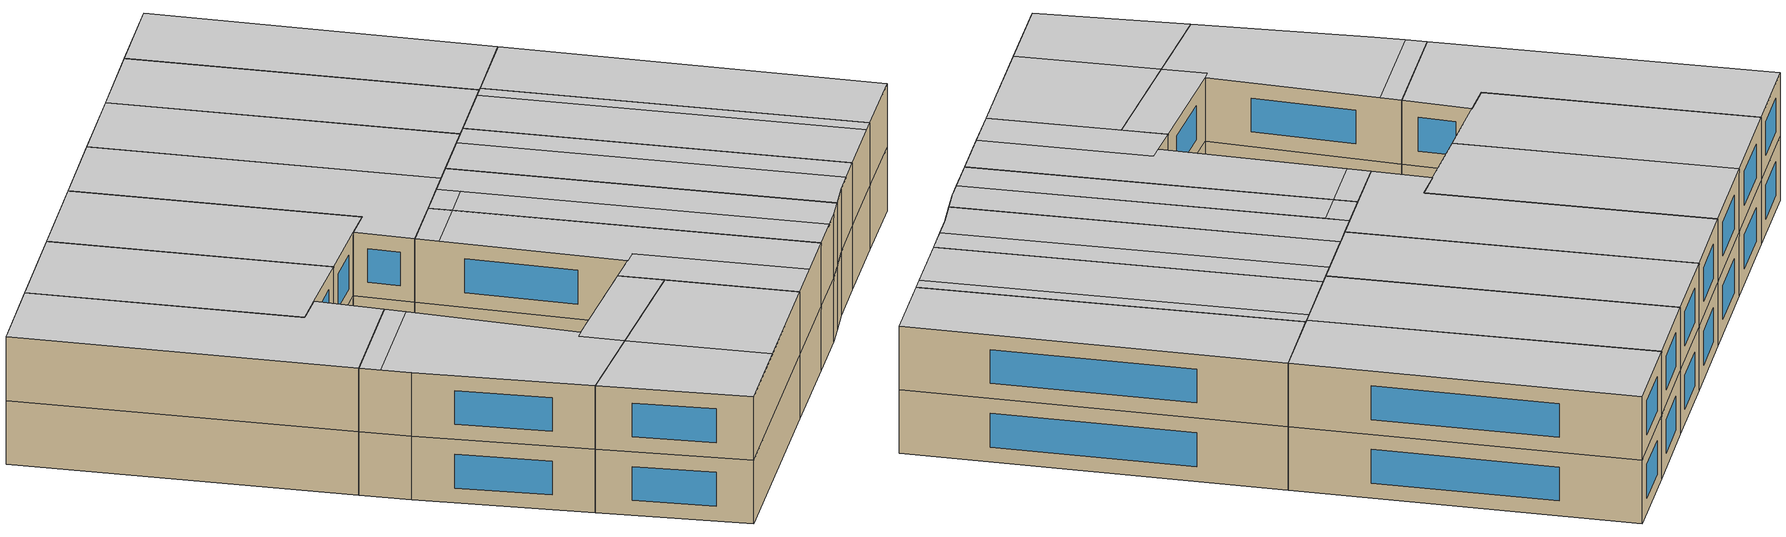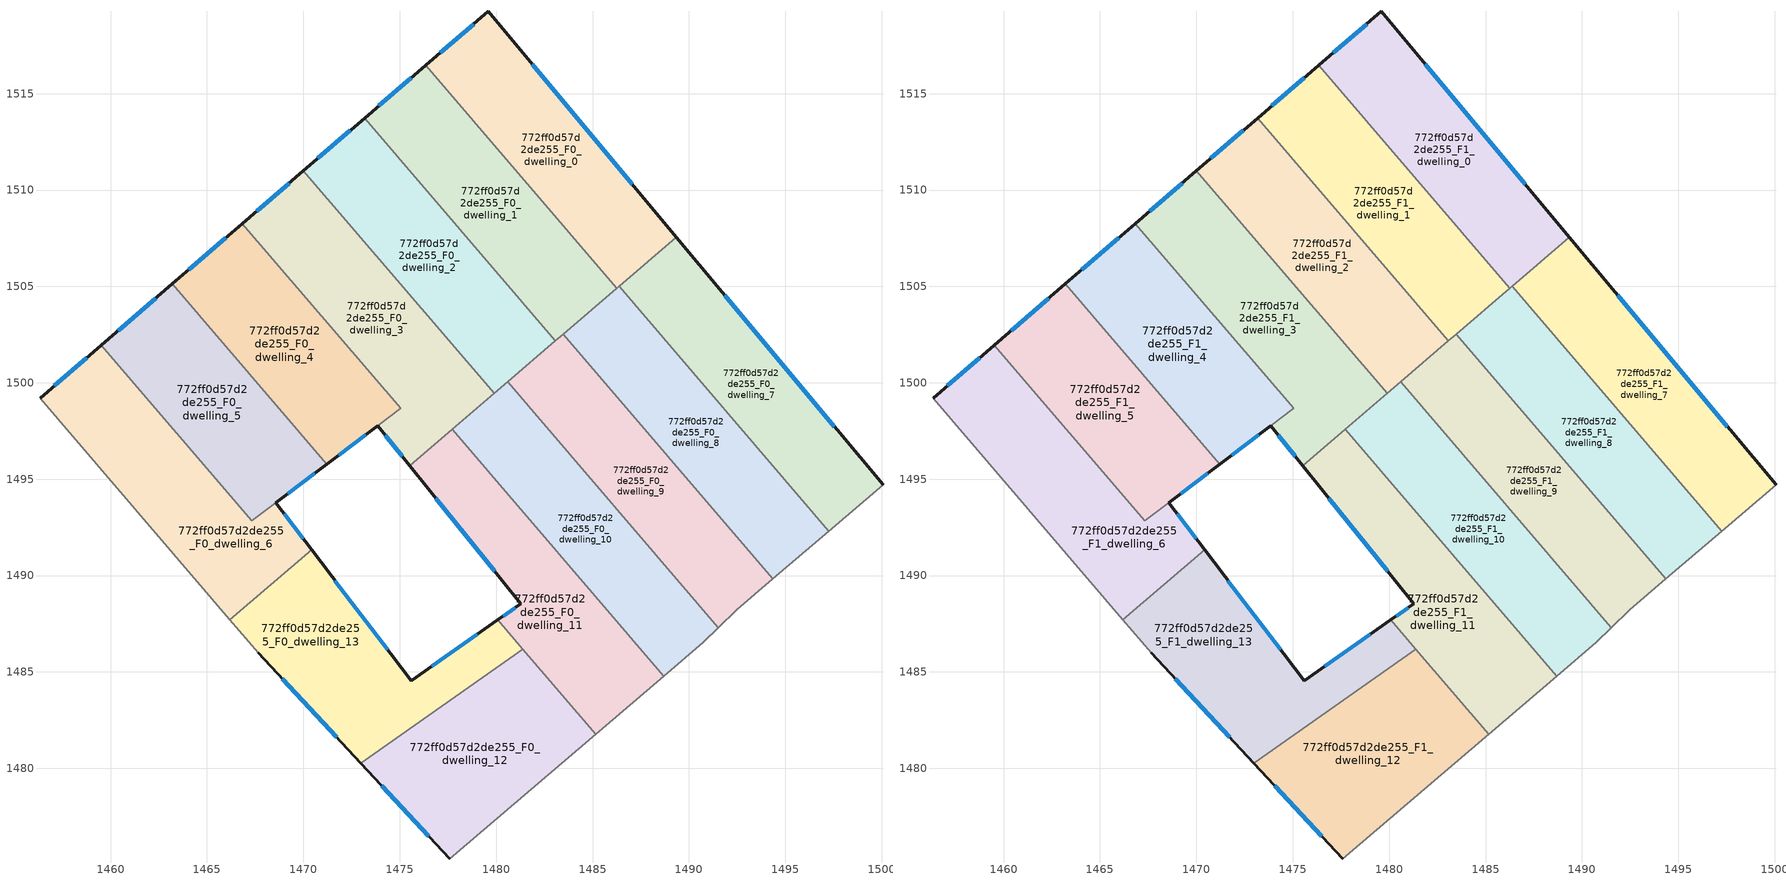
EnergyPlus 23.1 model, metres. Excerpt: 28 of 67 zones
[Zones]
772ff0d57d2de255_F0_dwelling_0
 floor ground (EU_floor_Construction): 1479.59,1519.26 1489.35,1507.55 1486.25,1504.9 1476.34,1516.46 z0
 wall outside (EU_wall_Construction): 1489.35,1507.55 1479.59,1519.26 1476.34,1516.46 z0:3
 wall to 772ff0d57d2de255_F0_dwelling_1 (EU_wall_Construction): 1476.34,1516.46 1486.25,1504.9 z0:3
 wall to 772ff0d57d2de255_F0_dwelling_7 (EU_wall_Construction): 1486.37,1505 1489.35,1507.55 z0:3
 wall to 772ff0d57d2de255_F0_dwelling_8 (EU_wall_Construction): 1486.25,1504.9 1486.37,1505 z0:3
 window (EU_Window_Construction): 1478.83,1518.6 1477.11,1517.12 / 1487.06,1510.3 1481.88,1516.51 z0.7:2.3
772ff0d57d2de255_F0_dwelling_1
 floor ground (EU_floor_Construction): 1476.34,1516.46 1486.25,1504.9 1483.08,1502.18 1473.18,1513.73 z0
 wall outside (EU_wall_Construction): 1476.34,1516.46 1473.18,1513.73 z0:3
 wall to 772ff0d57d2de255_F0_dwelling_2 (EU_wall_Construction): 1473.18,1513.73 1483.08,1502.18 z0:3
 wall to 772ff0d57d2de255_F0_dwelling_8 (EU_wall_Construction): 1483.48,1502.52 1486.25,1504.9 z0:3
 wall to 772ff0d57d2de255_F0_dwelling_9 (EU_wall_Construction): 1483.08,1502.18 1483.48,1502.52 z0:3
 window (EU_Window_Construction): 1475.6,1515.82 1473.92,1514.37 z0.7:2.3
772ff0d57d2de255_F0_dwelling_10
 floor ground (EU_floor_Construction): 1480.59,1500.05 1491.52,1487.29 1490.76,1486.54 1488.7,1484.78 1477.72,1497.59 z0
 wall adiabatic (EU_wall_Construction): 1488.7,1484.78 1490.76,1486.54 1491.52,1487.29 z0:3
 wall to 772ff0d57d2de255_F0_dwelling_11 (EU_wall_Construction): 1477.72,1497.59 1488.7,1484.78 z0:3
 wall to 772ff0d57d2de255_F0_dwelling_9 (EU_wall_Construction): 1491.52,1487.29 1480.59,1500.05 z0:3
 wall to 772ff0d57d2de255_F0_dwelling_3 (EU_wall_Construction): 1479.9,1499.45 1477.72,1497.59 z0:3
 wall to 772ff0d57d2de255_F0_dwelling_2 (EU_wall_Construction): 1480.59,1500.05 1479.9,1499.45 z0:3
772ff0d57d2de255_F0_dwelling_11
 floor ground (EU_floor_Construction): 1477.72,1497.59 1488.7,1484.78 1485.16,1481.77 1480.08,1487.7 1481.28,1488.54 1475.52,1495.7 z0
 wall outside (EU_wall_Construction): 1475.52,1495.7 1481.28,1488.54 1480.08,1487.7 z0:3
 wall adiabatic (EU_wall_Construction): 1485.16,1481.77 1488.7,1484.78 z0:3
 wall to 772ff0d57d2de255_F0_dwelling_12 (EU_wall_Construction): 1481.39,1486.17 1485.16,1481.77 z0:3
 wall to 772ff0d57d2de255_F0_dwelling_3 (EU_wall_Construction): 1477.72,1497.59 1475.52,1495.7 z0:3
 wall to 772ff0d57d2de255_F0_dwelling_13 (EU_wall_Construction): 1480.08,1487.7 1481.39,1486.17 z0:3
 window (EU_Window_Construction): 1476.87,1494.02 1479.93,1490.22 / 1481,1488.34 1480.36,1487.9 z0.7:2.3
772ff0d57d2de255_F0_dwelling_12
 floor ground (EU_floor_Construction): 1481.39,1486.17 1485.16,1481.77 1477.58,1475.32 1472.99,1480.26 z0
 wall outside (EU_wall_Construction): 1472.99,1480.26 1477.58,1475.32 z0:3
 wall to 772ff0d57d2de255_F0_dwelling_13 (EU_wall_Construction): 1481.39,1486.17 1472.99,1480.26 z0:3
 wall adiabatic (EU_wall_Construction): 1477.58,1475.32 1485.16,1481.77 z0:3
 window (EU_Window_Construction): 1474.07,1479.1 1476.5,1476.48 z0.7:2.3
772ff0d57d2de255_F0_dwelling_13
 floor ground (EU_floor_Construction): 1480.08,1487.7 1481.39,1486.17 1472.99,1480.26 1467.66,1485.99 1466.19,1487.71 1470.42,1491.34 1475.6,1484.54 z0
 wall outside (EU_wall_Construction): 1475.6,1484.54 1470.42,1491.34 / 1480.08,1487.7 1475.61,1484.55 / 1467.66,1485.99 1472.99,1480.26 z0:3
 wall adiabatic (EU_wall_Construction): 1466.19,1487.71 1467.66,1485.99 z0:3
 wall to 772ff0d57d2de255_F0_dwelling_6 (EU_wall_Construction): 1470.42,1491.34 1466.19,1487.71 z0:3
 window (EU_Window_Construction): 1474.39,1486.14 1471.64,1489.74 / 1479.03,1486.96 1476.66,1485.29 / 1468.91,1484.64 1471.74,1481.6 z0.7:2.3
772ff0d57d2de255_F0_dwelling_2
 floor ground (EU_floor_Construction): 1473.18,1513.73 1483.08,1502.18 1479.9,1499.45 1470.01,1510.99 z0
 wall outside (EU_wall_Construction): 1473.18,1513.73 1470.01,1510.99 z0:3
 wall to 772ff0d57d2de255_F0_dwelling_3 (EU_wall_Construction): 1470.01,1510.99 1479.9,1499.45 z0:3
 wall to 772ff0d57d2de255_F0_dwelling_9 (EU_wall_Construction): 1480.59,1500.05 1483.08,1502.18 z0:3
 window (EU_Window_Construction): 1472.43,1513.09 1470.75,1511.64 z0.7:2.3
772ff0d57d2de255_F0_dwelling_3
 floor ground (EU_floor_Construction): 1470.01,1510.99 1479.9,1499.45 1475.52,1495.7 1473.85,1497.78 1475.04,1498.68 1466.83,1508.25 z0
 wall outside (EU_wall_Construction): 1470.01,1510.99 1466.83,1508.25 / 1473.85,1497.78 1475.52,1495.7 z0:3
 wall to 772ff0d57d2de255_F0_dwelling_4 (EU_wall_Construction): 1466.83,1508.25 1475.04,1498.68 1473.85,1497.78 z0:3
 window (EU_Window_Construction): 1469.26,1510.35 1467.58,1508.9 / 1474.24,1497.29 1475.13,1496.19 z0.7:2.3
772ff0d57d2de255_F0_dwelling_4
 floor ground (EU_floor_Construction): 1466.83,1508.25 1475.04,1498.68 1471.22,1495.78 1463.21,1505.13 z0
 wall outside (EU_wall_Construction): 1466.83,1508.25 1463.21,1505.13 / 1471.22,1495.78 1473.85,1497.78 z0:3
 wall to 772ff0d57d2de255_F0_dwelling_5 (EU_wall_Construction): 1463.21,1505.13 1471.22,1495.78 z0:3
 window (EU_Window_Construction): 1465.98,1507.52 1464.06,1505.86 / 1471.84,1496.25 1473.23,1497.31 z0.7:2.3
772ff0d57d2de255_F0_dwelling_5
 floor ground (EU_floor_Construction): 1463.21,1505.13 1471.22,1495.78 1467.33,1492.83 1459.52,1501.95 z0
 wall outside (EU_wall_Construction): 1463.21,1505.13 1459.52,1501.95 / 1468.57,1493.77 1471.22,1495.78 z0:3
 wall to 772ff0d57d2de255_F0_dwelling_6 (EU_wall_Construction): 1459.52,1501.95 1467.33,1492.83 1468.57,1493.77 z0:3
 window (EU_Window_Construction): 1462.34,1504.38 1460.39,1502.69 / 1469.19,1494.24 1470.6,1495.31 z0.7:2.3
772ff0d57d2de255_F0_dwelling_6
 floor ground (EU_floor_Construction): 1468.57,1493.77 1470.42,1491.34 1466.19,1487.71 1456.34,1499.2 1459.52,1501.95 1467.33,1492.83 z0
 wall outside (EU_wall_Construction): 1459.52,1501.95 1456.34,1499.2 / 1470.42,1491.34 1468.57,1493.77 z0:3
 wall adiabatic (EU_wall_Construction): 1456.34,1499.2 1466.19,1487.71 z0:3
 window (EU_Window_Construction): 1458.77,1501.3 1457.09,1499.85 / 1469.99,1491.91 1469,1493.2 z0.7:2.3
772ff0d57d2de255_F0_dwelling_7
 floor ground (EU_floor_Construction): 1489.35,1507.55 1500.07,1494.7 1497.26,1492.3 1486.38,1505 z0
 wall outside (EU_wall_Construction): 1500.07,1494.7 1489.35,1507.55 z0:3
 wall to 772ff0d57d2de255_F0_dwelling_8 (EU_wall_Construction): 1486.38,1505 1497.26,1492.3 z0:3
 wall adiabatic (EU_wall_Construction): 1497.26,1492.3 1500.07,1494.7 z0:3
 window (EU_Window_Construction): 1497.55,1497.72 1491.87,1504.53 z0.7:2.3
772ff0d57d2de255_F0_dwelling_8
 floor ground (EU_floor_Construction): 1486.38,1505 1497.26,1492.3 1494.36,1489.83 1483.48,1502.53 z0
 wall to 772ff0d57d2de255_F0_dwelling_9 (EU_wall_Construction): 1483.48,1502.53 1494.36,1489.83 z0:3
 wall adiabatic (EU_wall_Construction): 1494.36,1489.83 1497.26,1492.3 z0:3
772ff0d57d2de255_F0_dwelling_9
 floor ground (EU_floor_Construction): 1483.48,1502.53 1494.36,1489.83 1492.49,1488.24 1491.52,1487.29 1480.59,1500.05 z0
 wall adiabatic (EU_wall_Construction): 1491.52,1487.29 1492.49,1488.24 1494.36,1489.83 z0:3
772ff0d57d2de255_F1_dwelling_0
 floor to 772ff0d57d2de255_F0_dwelling_0 (EU_floor_Construction): 1479.59,1519.26 1489.35,1507.55 1486.25,1504.9 1476.34,1516.46 z3
 wall outside (EU_wall_Construction): 1489.35,1507.55 1479.59,1519.26 1476.34,1516.46 z3:6
 wall to 772ff0d57d2de255_F1_dwelling_1 (EU_wall_Construction): 1476.34,1516.46 1486.25,1504.9 z3:6
 wall to 772ff0d57d2de255_F1_dwelling_7 (EU_wall_Construction): 1486.37,1505 1489.35,1507.55 z3:6
 wall to 772ff0d57d2de255_F1_dwelling_8 (EU_wall_Construction): 1486.25,1504.9 1486.37,1505 z3:6
 window (EU_Window_Construction): 1478.83,1518.6 1477.11,1517.12 / 1487.06,1510.3 1481.88,1516.51 z3.7:5.3
 ceiling to 772ff0d57d2de255_F2_dwelling_0 (EU_floor_Construction): 1489.35,1507.55 1479.59,1519.26 1476.34,1516.46 1486.25,1504.9 z6
772ff0d57d2de255_F1_dwelling_1
 floor to 772ff0d57d2de255_F0_dwelling_1 (EU_floor_Construction): 1476.34,1516.46 1486.25,1504.9 1483.08,1502.18 1473.18,1513.73 z3
 wall outside (EU_wall_Construction): 1476.34,1516.46 1473.18,1513.73 z3:6
 wall to 772ff0d57d2de255_F1_dwelling_2 (EU_wall_Construction): 1473.18,1513.73 1483.08,1502.18 z3:6
 wall to 772ff0d57d2de255_F1_dwelling_8 (EU_wall_Construction): 1483.48,1502.52 1486.25,1504.9 z3:6
 wall to 772ff0d57d2de255_F1_dwelling_9 (EU_wall_Construction): 1483.08,1502.18 1483.48,1502.52 z3:6
 window (EU_Window_Construction): 1475.6,1515.82 1473.92,1514.37 z3.7:5.3
 ceiling to 772ff0d57d2de255_F2_dwelling_1 (EU_floor_Construction): 1486.25,1504.9 1476.34,1516.46 1473.18,1513.73 1483.08,1502.18 z6
772ff0d57d2de255_F1_dwelling_10
 floor to 772ff0d57d2de255_F0_dwelling_10 (EU_floor_Construction): 1480.59,1500.05 1491.52,1487.29 1490.76,1486.54 1488.7,1484.78 1477.72,1497.59 z3
 wall adiabatic (EU_wall_Construction): 1488.7,1484.78 1490.76,1486.54 1491.52,1487.29 z3:6
 wall to 772ff0d57d2de255_F1_dwelling_11 (EU_wall_Construction): 1477.72,1497.59 1488.7,1484.78 z3:6
 wall to 772ff0d57d2de255_F1_dwelling_9 (EU_wall_Construction): 1491.52,1487.29 1480.59,1500.05 z3:6
 wall to 772ff0d57d2de255_F1_dwelling_3 (EU_wall_Construction): 1479.9,1499.45 1477.72,1497.59 z3:6
 wall to 772ff0d57d2de255_F1_dwelling_2 (EU_wall_Construction): 1480.59,1500.05 1479.9,1499.45 z3:6
 ceiling to 772ff0d57d2de255_F2_dwelling_9 (EU_floor_Construction): 1490.76,1486.54 1491.52,1487.29 1480.59,1500.05 1479.08,1498.75 1490.06,1485.94 z6
 ceiling to 772ff0d57d2de255_F2_dwelling_10 (EU_floor_Construction): 1490.06,1485.94 1479.76,1497.96 1478.41,1496.79 1488.7,1484.78 z6
 ceiling adiabatic (EU_roof_Construction): 1479.76,1497.96 1479.08,1498.75 1477.72,1497.59 1478.41,1496.79 z6
772ff0d57d2de255_F1_dwelling_11
 floor to 772ff0d57d2de255_F0_dwelling_11 (EU_floor_Construction): 1477.72,1497.59 1488.7,1484.78 1485.16,1481.77 1480.08,1487.7 1481.28,1488.54 1475.52,1495.7 z3
 wall outside (EU_wall_Construction): 1475.52,1495.7 1481.28,1488.54 1480.08,1487.7 z3:6
 wall adiabatic (EU_wall_Construction): 1485.16,1481.77 1488.7,1484.78 z3:6
 wall to 772ff0d57d2de255_F1_dwelling_12 (EU_wall_Construction): 1481.39,1486.17 1485.16,1481.77 z3:6
 wall to 772ff0d57d2de255_F1_dwelling_3 (EU_wall_Construction): 1477.72,1497.59 1475.52,1495.7 z3:6
 wall to 772ff0d57d2de255_F1_dwelling_13 (EU_wall_Construction): 1480.08,1487.7 1481.39,1486.17 z3:6
 window (EU_Window_Construction): 1476.87,1494.02 1479.93,1490.22 / 1481,1488.34 1480.36,1487.9 z3.7:5.3
 ceiling to 772ff0d57d2de255_F2_dwelling_10 (EU_floor_Construction): 1488.7,1484.78 1478.41,1496.79 1476.18,1494.88 1481.28,1488.54 1481.83,1488.93 1486.78,1483.15 z6
 ceiling adiabatic (EU_roof_Construction): 1486.78,1483.15 1481.83,1488.93 1480.08,1487.7 1485.16,1481.77 z6; 1478.41,1496.79 1477.72,1497.59 1475.52,1495.7 1476.18,1494.88 z6
772ff0d57d2de255_F1_dwelling_12
 floor to 772ff0d57d2de255_F0_dwelling_12 (EU_floor_Construction): 1481.39,1486.17 1485.16,1481.77 1477.58,1475.32 1472.99,1480.26 z3
 wall outside (EU_wall_Construction): 1472.99,1480.26 1477.58,1475.32 z3:6
 wall to 772ff0d57d2de255_F1_dwelling_13 (EU_wall_Construction): 1481.39,1486.17 1472.99,1480.26 z3:6
 wall adiabatic (EU_wall_Construction): 1477.58,1475.32 1485.16,1481.77 z3:6
 window (EU_Window_Construction): 1474.07,1479.1 1476.5,1476.48 z3.7:5.3
 ceiling to 772ff0d57d2de255_F2_dwelling_11 (EU_floor_Construction): 1485.16,1481.77 1481.39,1486.17 1476.57,1482.78 1480.69,1477.96 z6
 ceiling to 772ff0d57d2de255_F2_dwelling_12 (EU_floor_Construction): 1480.69,1477.96 1476.57,1482.78 1472.99,1480.26 1477.58,1475.32 z6
772ff0d57d2de255_F1_dwelling_13
 floor to 772ff0d57d2de255_F0_dwelling_13 (EU_floor_Construction): 1480.08,1487.7 1481.39,1486.17 1472.99,1480.26 1467.66,1485.99 1466.19,1487.71 1470.42,1491.34 1475.6,1484.54 z3
 wall outside (EU_wall_Construction): 1475.6,1484.54 1470.42,1491.34 / 1480.08,1487.7 1475.61,1484.55 / 1467.66,1485.99 1472.99,1480.26 z3:6
 wall adiabatic (EU_wall_Construction): 1466.19,1487.71 1467.66,1485.99 z3:6
 wall to 772ff0d57d2de255_F1_dwelling_6 (EU_wall_Construction): 1470.42,1491.34 1466.19,1487.71 z3:6
 window (EU_Window_Construction): 1474.39,1486.14 1471.64,1489.74 / 1479.03,1486.96 1476.66,1485.29 / 1468.91,1484.64 1471.74,1481.6 z3.7:5.3
 ceiling to 772ff0d57d2de255_F2_dwelling_12 (EU_floor_Construction): 1476.57,1482.78 1475.26,1484.3 1475.6,1484.54 1471,1490.58 1466.8,1486.99 1467.66,1485.99 1472.99,1480.26 z6
 ceiling to 772ff0d57d2de255_F2_dwelling_6 (EU_floor_Construction): 1471,1490.58 1470.42,1491.34 1466.19,1487.71 1466.8,1486.99 z6
 ceiling to 772ff0d57d2de255_F2_dwelling_11 (EU_floor_Construction): 1481.39,1486.17 1480.09,1487.7 1475.26,1484.3 1476.57,1482.78 z6
772ff0d57d2de255_F1_dwelling_2
 floor to 772ff0d57d2de255_F0_dwelling_2 (EU_floor_Construction): 1473.18,1513.73 1483.08,1502.18 1479.9,1499.45 1470.01,1510.99 z3
 wall outside (EU_wall_Construction): 1473.18,1513.73 1470.01,1510.99 z3:6
 wall to 772ff0d57d2de255_F1_dwelling_3 (EU_wall_Construction): 1470.01,1510.99 1479.9,1499.45 z3:6
 wall to 772ff0d57d2de255_F1_dwelling_9 (EU_wall_Construction): 1480.59,1500.05 1483.08,1502.18 z3:6
 window (EU_Window_Construction): 1472.43,1513.09 1470.75,1511.64 z3.7:5.3
 ceiling to 772ff0d57d2de255_F2_dwelling_2 (EU_floor_Construction): 1483.08,1502.18 1473.18,1513.73 1470.01,1510.99 1479.9,1499.45 z6
772ff0d57d2de255_F1_dwelling_3
 floor to 772ff0d57d2de255_F0_dwelling_3 (EU_floor_Construction): 1470.01,1510.99 1479.9,1499.45 1475.52,1495.7 1473.85,1497.78 1475.04,1498.68 1466.83,1508.25 z3
 wall outside (EU_wall_Construction): 1470.01,1510.99 1466.83,1508.25 / 1473.85,1497.78 1475.52,1495.7 z3:6
 wall to 772ff0d57d2de255_F1_dwelling_4 (EU_wall_Construction): 1466.83,1508.25 1475.04,1498.68 1473.85,1497.78 z3:6
 window (EU_Window_Construction): 1469.26,1510.35 1467.58,1508.9 / 1474.24,1497.29 1475.13,1496.19 z3.7:5.3
 ceiling to 772ff0d57d2de255_F2_dwelling_3 (EU_floor_Construction): 1479.9,1499.45 1470.01,1510.99 1466.83,1508.25 1475.04,1498.68 1473.85,1497.78 1475.52,1495.7 z6
772ff0d57d2de255_F1_dwelling_4
 floor to 772ff0d57d2de255_F0_dwelling_4 (EU_floor_Construction): 1466.83,1508.25 1475.04,1498.68 1471.22,1495.78 1463.21,1505.13 z3
 wall outside (EU_wall_Construction): 1466.83,1508.25 1463.21,1505.13 / 1471.22,1495.78 1473.85,1497.78 z3:6
 wall to 772ff0d57d2de255_F1_dwelling_5 (EU_wall_Construction): 1463.21,1505.13 1471.22,1495.78 z3:6
 window (EU_Window_Construction): 1465.98,1507.52 1464.06,1505.86 / 1471.84,1496.25 1473.23,1497.31 z3.7:5.3
 ceiling to 772ff0d57d2de255_F2_dwelling_4 (EU_floor_Construction): 1475.04,1498.68 1466.83,1508.25 1463.21,1505.13 1471.22,1495.78 z6
772ff0d57d2de255_F1_dwelling_5
 floor to 772ff0d57d2de255_F0_dwelling_5 (EU_floor_Construction): 1463.21,1505.13 1471.22,1495.78 1467.33,1492.83 1459.52,1501.95 z3
 wall outside (EU_wall_Construction): 1463.21,1505.13 1459.52,1501.95 / 1468.57,1493.77 1471.22,1495.78 z3:6
 wall to 772ff0d57d2de255_F1_dwelling_6 (EU_wall_Construction): 1459.52,1501.95 1467.33,1492.83 1468.57,1493.77 z3:6
 window (EU_Window_Construction): 1462.34,1504.38 1460.39,1502.69 / 1469.19,1494.24 1470.6,1495.31 z3.7:5.3
 ceiling to 772ff0d57d2de255_F2_dwelling_5 (EU_floor_Construction): 1471.22,1495.78 1463.21,1505.13 1459.52,1501.95 1467.33,1492.83 z6
772ff0d57d2de255_F1_dwelling_6
 floor to 772ff0d57d2de255_F0_dwelling_6 (EU_floor_Construction): 1468.57,1493.77 1470.42,1491.34 1466.19,1487.71 1456.34,1499.2 1459.52,1501.95 1467.33,1492.83 z3
 wall outside (EU_wall_Construction): 1459.52,1501.95 1456.34,1499.2 / 1470.42,1491.34 1468.57,1493.77 z3:6
 wall adiabatic (EU_wall_Construction): 1456.34,1499.2 1466.19,1487.71 z3:6
 window (EU_Window_Construction): 1458.77,1501.3 1457.09,1499.85 / 1469.99,1491.91 1469,1493.2 z3.7:5.3
 ceiling to 772ff0d57d2de255_F2_dwelling_6 (EU_floor_Construction): 1470.42,1491.34 1468.57,1493.77 1467.33,1492.83 1459.52,1501.95 1456.34,1499.2 1466.19,1487.71 z6
772ff0d57d2de255_F1_dwelling_7
 floor to 772ff0d57d2de255_F0_dwelling_7 (EU_floor_Construction): 1489.35,1507.55 1500.07,1494.7 1497.26,1492.3 1486.38,1505 z3
 wall outside (EU_wall_Construction): 1500.07,1494.7 1489.35,1507.55 z3:6
 wall to 772ff0d57d2de255_F1_dwelling_8 (EU_wall_Construction): 1486.38,1505 1497.26,1492.3 z3:6
 wall adiabatic (EU_wall_Construction): 1497.26,1492.3 1500.07,1494.7 z3:6
 window (EU_Window_Construction): 1497.55,1497.72 1491.87,1504.53 z3.7:5.3
 ceiling to 772ff0d57d2de255_F2_dwelling_7 (EU_floor_Construction): 1500.07,1494.7 1489.35,1507.55 1486.38,1505 1497.26,1492.3 z6
772ff0d57d2de255_F1_dwelling_8
 floor to 772ff0d57d2de255_F0_dwelling_8 (EU_floor_Construction): 1486.38,1505 1497.26,1492.3 1494.36,1489.83 1483.48,1502.53 z3
 wall to 772ff0d57d2de255_F1_dwelling_9 (EU_wall_Construction): 1483.48,1502.53 1494.36,1489.83 z3:6
 wall adiabatic (EU_wall_Construction): 1494.36,1489.83 1497.26,1492.3 z3:6
 ceiling to 772ff0d57d2de255_F2_dwelling_8 (EU_floor_Construction): 1496.73,1491.86 1485.85,1504.56 1483.48,1502.52 1494.36,1489.83 z6
 ceiling to 772ff0d57d2de255_F2_dwelling_7 (EU_floor_Construction): 1497.26,1492.3 1486.38,1505 1485.89,1504.59 1485.85,1504.56 1496.73,1491.86 z6
772ff0d57d2de255_F1_dwelling_9
 floor to 772ff0d57d2de255_F0_dwelling_9 (EU_floor_Construction): 1483.48,1502.53 1494.36,1489.83 1492.49,1488.24 1491.52,1487.29 1480.59,1500.05 z3
 wall adiabatic (EU_wall_Construction): 1491.52,1487.29 1492.49,1488.24 1494.36,1489.83 z3:6
 ceiling to 772ff0d57d2de255_F2_dwelling_9 (EU_floor_Construction): 1492.49,1488.24 1493.32,1488.94 1482.44,1501.63 1480.59,1500.05 1491.52,1487.29 z6
 ceiling to 772ff0d57d2de255_F2_dwelling_8 (EU_floor_Construction): 1494.36,1489.83 1483.48,1502.52 1482.44,1501.63 1493.32,1488.94 z6
[Building]
EU S2 Campaign: North Axis=0; Terrain=City; Solar Distribution=FullExterior
[Site:Location]
Budapest.Ferenc.Liszt.Intl.AP: Latitude=47.437; Longitude=19.256; Time Zone=1; Elevation=185
[SizingPeriod:WeatherFileDays]
AnnualSizingPeriod: Begin Month=1; Begin Day of Month=1; End Month=12; End Day of Month=31; Day of Week for Start Day=Monday; Use Weather File Daylight Saving Period=No; Use Weather File Rain and Snow Indicators=No
[MATERIAL]
EU_InternalMass_Material: Roughness=MediumRough; Thickness=0.1; Conductivity=1; Density=1800; Specific Heat=900; Thermal Absorptance=0.9; Solar Absorptance=0.7; Visible Absorptance=0.7
[MATERIAL:NOMASS] Roughness=MediumRough; Thermal Absorptance=0.9; Solar Absorptance=0.7; Visible Absorptance=0.7
Name | Thermal Resistance
EU_wall_NoMass | 0.832559
EU_roof_NoMass | 1.39638
EU_floor_NoMass | 0.872794
[WINDOWMATERIAL:SIMPLEGLAZINGSYSTEM]
EU_Window_SimpleGlazing: UFactor=2.79869; Solar Heat Gain Coefficient=0.75; Visible Transmittance=0.75
[CONSTRUCTION]
EU_wall_Construction: EU_wall_NoMass
EU_roof_Construction: EU_roof_NoMass
EU_floor_Construction: EU_floor_NoMass
EU_Window_Construction: EU_Window_SimpleGlazing
EU_InternalMass_Construction: EU_InternalMass_Material
[ZONE] Type=1; Multiplier=1; Ceiling Height=autocalculate; Floor Area=autocalculate; Part of Total Floor Area=Yes
Name | Volume
772ff0d57d2de255_F0_dwelling_0; 772ff0d57d2de255_F1_dwelling_0 | 191.077
772ff0d57d2de255_F0_dwelling_1; 772ff0d57d2de255_F1_dwelling_1 | 191.083
772ff0d57d2de255_F0_dwelling_10; 772ff0d57d2de255_F1_dwelling_10 | 191.057
772ff0d57d2de255_F0_dwelling_11; 772ff0d57d2de255_F1_dwelling_11 | 191.071
772ff0d57d2de255_F0_dwelling_12; 772ff0d57d2de255_F1_dwelling_12 | 189.445
772ff0d57d2de255_F0_dwelling_13; 772ff0d57d2de255_F1_dwelling_13 | 192.696
772ff0d57d2de255_F0_dwelling_2; 772ff0d57d2de255_F1_dwelling_2 | 191.061
772ff0d57d2de255_F0_dwelling_3; 772ff0d57d2de255_F1_dwelling_3 | 203.061
772ff0d57d2de255_F0_dwelling_4; 772ff0d57d2de255_F1_dwelling_4 | 179.057
772ff0d57d2de255_F0_dwelling_5; 772ff0d57d2de255_F1_dwelling_5 | 177.483
772ff0d57d2de255_F0_dwelling_6; 772ff0d57d2de255_F1_dwelling_6 | 204.662
772ff0d57d2de255_F0_dwelling_7; 772ff0d57d2de255_F1_dwelling_7 | 191.06
772ff0d57d2de255_F0_dwelling_8; 772ff0d57d2de255_F1_dwelling_8 | 191.074
772ff0d57d2de255_F0_dwelling_9; 772ff0d57d2de255_F1_dwelling_9 | 191.043
[INTERNALMASS] Construction=EU_InternalMass_Construction
Name | Zone or ZoneList | Surface Area
772ff0d57d2de255_F0_dwelling_0_EU_InternalMass | 772ff0d57d2de255_F0_dwelling_0 | 63.6924
772ff0d57d2de255_F0_dwelling_1_EU_InternalMass | 772ff0d57d2de255_F0_dwelling_1 | 63.6942
772ff0d57d2de255_F0_dwelling_2_EU_InternalMass | 772ff0d57d2de255_F0_dwelling_2 | 63.6871
772ff0d57d2de255_F0_dwelling_3_EU_InternalMass | 772ff0d57d2de255_F0_dwelling_3 | 67.6876
772ff0d57d2de255_F0_dwelling_4_EU_InternalMass | 772ff0d57d2de255_F0_dwelling_4 | 59.6887
772ff0d57d2de255_F0_dwelling_5_EU_InternalMass | 772ff0d57d2de255_F0_dwelling_5 | 59.1582
772ff0d57d2de255_F0_dwelling_6_EU_InternalMass | 772ff0d57d2de255_F0_dwelling_6 | 68.2198
772ff0d57d2de255_F0_dwelling_7_EU_InternalMass | 772ff0d57d2de255_F0_dwelling_7 | 63.6865
772ff0d57d2de255_F0_dwelling_8_EU_InternalMass | 772ff0d57d2de255_F0_dwelling_8 | 63.6913
772ff0d57d2de255_F0_dwelling_9_EU_InternalMass | 772ff0d57d2de255_F0_dwelling_9 | 63.6814
772ff0d57d2de255_F0_dwelling_10_EU_InternalMass | 772ff0d57d2de255_F0_dwelling_10 | 63.6858
772ff0d57d2de255_F0_dwelling_11_EU_InternalMass | 772ff0d57d2de255_F0_dwelling_11 | 63.6901
772ff0d57d2de255_F0_dwelling_12_EU_InternalMass | 772ff0d57d2de255_F0_dwelling_12 | 63.1497
772ff0d57d2de255_F0_dwelling_13_EU_InternalMass | 772ff0d57d2de255_F0_dwelling_13 | 64.2299
772ff0d57d2de255_F1_dwelling_0_EU_InternalMass | 772ff0d57d2de255_F1_dwelling_0 | 63.6924
772ff0d57d2de255_F1_dwelling_1_EU_InternalMass | 772ff0d57d2de255_F1_dwelling_1 | 63.6942
772ff0d57d2de255_F1_dwelling_2_EU_InternalMass | 772ff0d57d2de255_F1_dwelling_2 | 63.6871
772ff0d57d2de255_F1_dwelling_3_EU_InternalMass | 772ff0d57d2de255_F1_dwelling_3 | 67.6876
772ff0d57d2de255_F1_dwelling_4_EU_InternalMass | 772ff0d57d2de255_F1_dwelling_4 | 59.6887
772ff0d57d2de255_F1_dwelling_5_EU_InternalMass | 772ff0d57d2de255_F1_dwelling_5 | 59.1582
772ff0d57d2de255_F1_dwelling_6_EU_InternalMass | 772ff0d57d2de255_F1_dwelling_6 | 68.2198
772ff0d57d2de255_F1_dwelling_7_EU_InternalMass | 772ff0d57d2de255_F1_dwelling_7 | 63.6865
772ff0d57d2de255_F1_dwelling_8_EU_InternalMass | 772ff0d57d2de255_F1_dwelling_8 | 63.6913
772ff0d57d2de255_F1_dwelling_9_EU_InternalMass | 772ff0d57d2de255_F1_dwelling_9 | 63.6814
772ff0d57d2de255_F1_dwelling_10_EU_InternalMass | 772ff0d57d2de255_F1_dwelling_10 | 63.6858
772ff0d57d2de255_F1_dwelling_11_EU_InternalMass | 772ff0d57d2de255_F1_dwelling_11 | 63.6901
772ff0d57d2de255_F1_dwelling_12_EU_InternalMass | 772ff0d57d2de255_F1_dwelling_12 | 63.1497
772ff0d57d2de255_F1_dwelling_13_EU_InternalMass | 772ff0d57d2de255_F1_dwelling_13 | 64.2299
[OTHEREQUIPMENT] Fuel Type=Electricity; Design Level Calculation Method=Watts/Area; Power per Zone Floor Area=1; Fraction Latent=0; Fraction Radiant=0; Fraction Lost=0; Carbon Dioxide Generation Rate=0; EndUse Subcategory=EU_Step8_InternalGains
Name | Zone or ZoneList or Space or SpaceList | Schedule
EU_Step8_InternalGain_772ff0d57d2de255_F0_dwelling_0_f000 | 772ff0d57d2de255_F0_dwelling_0 | EU_Step8_GainSchedule_772ff0d57d2de255_F0_dwelling_0_f000
EU_Step8_InternalGain_772ff0d57d2de255_F0_dwelling_1_f000 | 772ff0d57d2de255_F0_dwelling_1 | EU_Step8_GainSchedule_772ff0d57d2de255_F0_dwelling_1_f000
EU_Step8_InternalGain_772ff0d57d2de255_F0_dwelling_2_f000 | 772ff0d57d2de255_F0_dwelling_2 | EU_Step8_GainSchedule_772ff0d57d2de255_F0_dwelling_2_f000
EU_Step8_InternalGain_772ff0d57d2de255_F0_dwelling_3_f000 | 772ff0d57d2de255_F0_dwelling_3 | EU_Step8_GainSchedule_772ff0d57d2de255_F0_dwelling_3_f000
EU_Step8_InternalGain_772ff0d57d2de255_F0_dwelling_4_f000 | 772ff0d57d2de255_F0_dwelling_4 | EU_Step8_GainSchedule_772ff0d57d2de255_F0_dwelling_4_f000
EU_Step8_InternalGain_772ff0d57d2de255_F0_dwelling_5_f000 | 772ff0d57d2de255_F0_dwelling_5 | EU_Step8_GainSchedule_772ff0d57d2de255_F0_dwelling_5_f000
EU_Step8_InternalGain_772ff0d57d2de255_F0_dwelling_6_f000 | 772ff0d57d2de255_F0_dwelling_6 | EU_Step8_GainSchedule_772ff0d57d2de255_F0_dwelling_6_f000
EU_Step8_InternalGain_772ff0d57d2de255_F0_dwelling_7_f000 | 772ff0d57d2de255_F0_dwelling_7 | EU_Step8_GainSchedule_772ff0d57d2de255_F0_dwelling_7_f000
EU_Step8_InternalGain_772ff0d57d2de255_F0_dwelling_8_f000 | 772ff0d57d2de255_F0_dwelling_8 | EU_Step8_GainSchedule_772ff0d57d2de255_F0_dwelling_8_f000
EU_Step8_InternalGain_772ff0d57d2de255_F0_dwelling_9_f000 | 772ff0d57d2de255_F0_dwelling_9 | EU_Step8_GainSchedule_772ff0d57d2de255_F0_dwelling_9_f000
EU_Step8_InternalGain_772ff0d57d2de255_F0_dwelling_10_f000 | 772ff0d57d2de255_F0_dwelling_10 | EU_Step8_GainSchedule_772ff0d57d2de255_F0_dwelling_10_f000
EU_Step8_InternalGain_772ff0d57d2de255_F0_dwelling_11_f000 | 772ff0d57d2de255_F0_dwelling_11 | EU_Step8_GainSchedule_772ff0d57d2de255_F0_dwelling_11_f000
EU_Step8_InternalGain_772ff0d57d2de255_F0_dwelling_12_f000 | 772ff0d57d2de255_F0_dwelling_12 | EU_Step8_GainSchedule_772ff0d57d2de255_F0_dwelling_12_f000
EU_Step8_InternalGain_772ff0d57d2de255_F0_dwelling_13_f000 | 772ff0d57d2de255_F0_dwelling_13 | EU_Step8_GainSchedule_772ff0d57d2de255_F0_dwelling_13_f000
EU_Step8_InternalGain_772ff0d57d2de255_F1_dwelling_0_f000 | 772ff0d57d2de255_F1_dwelling_0 | EU_Step8_GainSchedule_772ff0d57d2de255_F1_dwelling_0_f000
EU_Step8_InternalGain_772ff0d57d2de255_F1_dwelling_1_f000 | 772ff0d57d2de255_F1_dwelling_1 | EU_Step8_GainSchedule_772ff0d57d2de255_F1_dwelling_1_f000
EU_Step8_InternalGain_772ff0d57d2de255_F1_dwelling_2_f000 | 772ff0d57d2de255_F1_dwelling_2 | EU_Step8_GainSchedule_772ff0d57d2de255_F1_dwelling_2_f000
EU_Step8_InternalGain_772ff0d57d2de255_F1_dwelling_3_f000 | 772ff0d57d2de255_F1_dwelling_3 | EU_Step8_GainSchedule_772ff0d57d2de255_F1_dwelling_3_f000
EU_Step8_InternalGain_772ff0d57d2de255_F1_dwelling_4_f000 | 772ff0d57d2de255_F1_dwelling_4 | EU_Step8_GainSchedule_772ff0d57d2de255_F1_dwelling_4_f000
EU_Step8_InternalGain_772ff0d57d2de255_F1_dwelling_5_f000 | 772ff0d57d2de255_F1_dwelling_5 | EU_Step8_GainSchedule_772ff0d57d2de255_F1_dwelling_5_f000
EU_Step8_InternalGain_772ff0d57d2de255_F1_dwelling_6_f000 | 772ff0d57d2de255_F1_dwelling_6 | EU_Step8_GainSchedule_772ff0d57d2de255_F1_dwelling_6_f000
EU_Step8_InternalGain_772ff0d57d2de255_F1_dwelling_7_f000 | 772ff0d57d2de255_F1_dwelling_7 | EU_Step8_GainSchedule_772ff0d57d2de255_F1_dwelling_7_f000
EU_Step8_InternalGain_772ff0d57d2de255_F1_dwelling_8_f000 | 772ff0d57d2de255_F1_dwelling_8 | EU_Step8_GainSchedule_772ff0d57d2de255_F1_dwelling_8_f000
EU_Step8_InternalGain_772ff0d57d2de255_F1_dwelling_9_f000 | 772ff0d57d2de255_F1_dwelling_9 | EU_Step8_GainSchedule_772ff0d57d2de255_F1_dwelling_9_f000
EU_Step8_InternalGain_772ff0d57d2de255_F1_dwelling_10_f000 | 772ff0d57d2de255_F1_dwelling_10 | EU_Step8_GainSchedule_772ff0d57d2de255_F1_dwelling_10_f000
EU_Step8_InternalGain_772ff0d57d2de255_F1_dwelling_11_f000 | 772ff0d57d2de255_F1_dwelling_11 | EU_Step8_GainSchedule_772ff0d57d2de255_F1_dwelling_11_f000
EU_Step8_InternalGain_772ff0d57d2de255_F1_dwelling_12_f000 | 772ff0d57d2de255_F1_dwelling_12 | EU_Step8_GainSchedule_772ff0d57d2de255_F1_dwelling_12_f000
EU_Step8_InternalGain_772ff0d57d2de255_F1_dwelling_13_f000 | 772ff0d57d2de255_F1_dwelling_13 | EU_Step8_GainSchedule_772ff0d57d2de255_F1_dwelling_13_f000
[ZONEVENTILATION:DESIGNFLOWRATE] Schedule=EU_AlwaysOn; Design Flow Rate Calculation Method=AirChanges/Hour; Air Changes per Hour=0.475469; Ventilation Type=Natural; Fan Pressure Rise=0; Fan Total Efficiency=1; Constant Term Coefficient=1; Temperature Term Coefficient=0; Velocity Term Coefficient=0; Velocity Squared Term Coefficient=0; Minimum Indoor Temperature=-100; Maximum Indoor Temperature=100; Delta Temperature=-100; Minimum Outdoor Temperature=-100; Maximum Outdoor Temperature=100; Maximum Wind Speed=40
Name | Zone or ZoneList or Space or SpaceList
EU_ConstantAir_772ff0d57d2de255_F0_dwelling_0 | 772ff0d57d2de255_F0_dwelling_0
EU_ConstantAir_772ff0d57d2de255_F0_dwelling_1 | 772ff0d57d2de255_F0_dwelling_1
EU_ConstantAir_772ff0d57d2de255_F0_dwelling_2 | 772ff0d57d2de255_F0_dwelling_2
EU_ConstantAir_772ff0d57d2de255_F0_dwelling_3 | 772ff0d57d2de255_F0_dwelling_3
EU_ConstantAir_772ff0d57d2de255_F0_dwelling_4 | 772ff0d57d2de255_F0_dwelling_4
EU_ConstantAir_772ff0d57d2de255_F0_dwelling_5 | 772ff0d57d2de255_F0_dwelling_5
EU_ConstantAir_772ff0d57d2de255_F0_dwelling_6 | 772ff0d57d2de255_F0_dwelling_6
EU_ConstantAir_772ff0d57d2de255_F0_dwelling_7 | 772ff0d57d2de255_F0_dwelling_7
EU_ConstantAir_772ff0d57d2de255_F0_dwelling_8 | 772ff0d57d2de255_F0_dwelling_8
EU_ConstantAir_772ff0d57d2de255_F0_dwelling_9 | 772ff0d57d2de255_F0_dwelling_9
EU_ConstantAir_772ff0d57d2de255_F0_dwelling_10 | 772ff0d57d2de255_F0_dwelling_10
EU_ConstantAir_772ff0d57d2de255_F0_dwelling_11 | 772ff0d57d2de255_F0_dwelling_11
EU_ConstantAir_772ff0d57d2de255_F0_dwelling_12 | 772ff0d57d2de255_F0_dwelling_12
EU_ConstantAir_772ff0d57d2de255_F0_dwelling_13 | 772ff0d57d2de255_F0_dwelling_13
EU_ConstantAir_772ff0d57d2de255_F1_dwelling_0 | 772ff0d57d2de255_F1_dwelling_0
EU_ConstantAir_772ff0d57d2de255_F1_dwelling_1 | 772ff0d57d2de255_F1_dwelling_1
EU_ConstantAir_772ff0d57d2de255_F1_dwelling_2 | 772ff0d57d2de255_F1_dwelling_2
EU_ConstantAir_772ff0d57d2de255_F1_dwelling_3 | 772ff0d57d2de255_F1_dwelling_3
EU_ConstantAir_772ff0d57d2de255_F1_dwelling_4 | 772ff0d57d2de255_F1_dwelling_4
EU_ConstantAir_772ff0d57d2de255_F1_dwelling_5 | 772ff0d57d2de255_F1_dwelling_5
EU_ConstantAir_772ff0d57d2de255_F1_dwelling_6 | 772ff0d57d2de255_F1_dwelling_6
EU_ConstantAir_772ff0d57d2de255_F1_dwelling_7 | 772ff0d57d2de255_F1_dwelling_7
EU_ConstantAir_772ff0d57d2de255_F1_dwelling_8 | 772ff0d57d2de255_F1_dwelling_8
EU_ConstantAir_772ff0d57d2de255_F1_dwelling_9 | 772ff0d57d2de255_F1_dwelling_9
EU_ConstantAir_772ff0d57d2de255_F1_dwelling_10 | 772ff0d57d2de255_F1_dwelling_10
EU_ConstantAir_772ff0d57d2de255_F1_dwelling_11 | 772ff0d57d2de255_F1_dwelling_11
EU_ConstantAir_772ff0d57d2de255_F1_dwelling_12 | 772ff0d57d2de255_F1_dwelling_12
EU_ConstantAir_772ff0d57d2de255_F1_dwelling_13 | 772ff0d57d2de255_F1_dwelling_13
[HVACTEMPLATE:THERMOSTAT] Constant Heating Setpoint=20; Constant Cooling Setpoint=50
EU_HeatOnly_772ff0d57d2de255_F0_dwelling_0; EU_HeatOnly_772ff0d57d2de255_F0_dwelling_1; EU_HeatOnly_772ff0d57d2de255_F0_dwelling_2; EU_HeatOnly_772ff0d57d2de255_F0_dwelling_3; EU_HeatOnly_772ff0d57d2de255_F0_dwelling_4; EU_HeatOnly_772ff0d57d2de255_F0_dwelling_5; EU_HeatOnly_772ff0d57d2de255_F0_dwelling_6; EU_HeatOnly_772ff0d57d2de255_F0_dwelling_7; EU_HeatOnly_772ff0d57d2de255_F0_dwelling_8; EU_HeatOnly_772ff0d57d2de255_F0_dwelling_9; EU_HeatOnly_772ff0d57d2de255_F0_dwelling_10; EU_HeatOnly_772ff0d57d2de255_F0_dwelling_11; EU_HeatOnly_772ff0d57d2de255_F0_dwelling_12; EU_HeatOnly_772ff0d57d2de255_F0_dwelling_13; EU_HeatOnly_772ff0d57d2de255_F1_dwelling_0; EU_HeatOnly_772ff0d57d2de255_F1_dwelling_1; EU_HeatOnly_772ff0d57d2de255_F1_dwelling_2; EU_HeatOnly_772ff0d57d2de255_F1_dwelling_3; EU_HeatOnly_772ff0d57d2de255_F1_dwelling_4; EU_HeatOnly_772ff0d57d2de255_F1_dwelling_5; EU_HeatOnly_772ff0d57d2de255_F1_dwelling_6; EU_HeatOnly_772ff0d57d2de255_F1_dwelling_7; EU_HeatOnly_772ff0d57d2de255_F1_dwelling_8; EU_HeatOnly_772ff0d57d2de255_F1_dwelling_9; EU_HeatOnly_772ff0d57d2de255_F1_dwelling_10; EU_HeatOnly_772ff0d57d2de255_F1_dwelling_11; EU_HeatOnly_772ff0d57d2de255_F1_dwelling_12; EU_HeatOnly_772ff0d57d2de255_F1_dwelling_13; EU_HeatOnly_772ff0d57d2de255_F2_dwelling_0; EU_HeatOnly_772ff0d57d2de255_F2_dwelling_1; EU_HeatOnly_772ff0d57d2de255_F2_dwelling_2; EU_HeatOnly_772ff0d57d2de255_F2_dwelling_3; EU_HeatOnly_772ff0d57d2de255_F2_dwelling_4; EU_HeatOnly_772ff0d57d2de255_F2_dwelling_5; EU_HeatOnly_772ff0d57d2de255_F2_dwelling_6; EU_HeatOnly_772ff0d57d2de255_F2_dwelling_7; EU_HeatOnly_772ff0d57d2de255_F2_dwelling_8; EU_HeatOnly_772ff0d57d2de255_F2_dwelling_9; EU_HeatOnly_772ff0d57d2de255_F2_dwelling_10; EU_HeatOnly_772ff0d57d2de255_F2_dwelling_11; EU_HeatOnly_772ff0d57d2de255_F2_dwelling_12; EU_HeatOnly_772ff0d57d2de255_F3_dwelling_0; EU_HeatOnly_772ff0d57d2de255_F3_dwelling_1; EU_HeatOnly_772ff0d57d2de255_F3_dwelling_2; EU_HeatOnly_772ff0d57d2de255_F3_dwelling_3; EU_HeatOnly_772ff0d57d2de255_F3_dwelling_4; EU_HeatOnly_772ff0d57d2de255_F3_dwelling_5; EU_HeatOnly_772ff0d57d2de255_F3_dwelling_6; EU_HeatOnly_772ff0d57d2de255_F3_dwelling_7; EU_HeatOnly_772ff0d57d2de255_F3_dwelling_8; EU_HeatOnly_772ff0d57d2de255_F3_dwelling_9; EU_HeatOnly_772ff0d57d2de255_F3_dwelling_10; EU_HeatOnly_772ff0d57d2de255_F3_dwelling_11; EU_HeatOnly_772ff0d57d2de255_F3_dwelling_12; EU_HeatOnly_772ff0d57d2de255_F4_dwelling_0; EU_HeatOnly_772ff0d57d2de255_F4_dwelling_1; EU_HeatOnly_772ff0d57d2de255_F4_dwelling_2; EU_HeatOnly_772ff0d57d2de255_F4_dwelling_3; EU_HeatOnly_772ff0d57d2de255_F4_dwelling_4; EU_HeatOnly_772ff0d57d2de255_F4_dwelling_5; EU_HeatOnly_772ff0d57d2de255_F4_dwelling_6; EU_HeatOnly_772ff0d57d2de255_F4_dwelling_7; EU_HeatOnly_772ff0d57d2de255_F4_dwelling_8; EU_HeatOnly_772ff0d57d2de255_F4_dwelling_9; EU_HeatOnly_772ff0d57d2de255_F4_dwelling_10; EU_HeatOnly_772ff0d57d2de255_F4_dwelling_11; EU_HeatOnly_772ff0d57d2de255_F4_dwelling_12
[HVACTEMPLATE:ZONE:IDEALLOADSAIRSYSTEM] System Availability Schedule=EU_AlwaysOn; Maximum Heating Supply Air Temperature=50; Minimum Cooling Supply Air Temperature=13; Maximum Heating Supply Air Humidity Ratio=0.0156; Minimum Cooling Supply Air Humidity Ratio=0.0077; Heating Limit=NoLimit; Cooling Limit=NoLimit; Heating Availability Schedule=EU_AlwaysOn; Cooling Availability Schedule=EU_CoolingOff; Dehumidification Control Type=ConstantSensibleHeatRatio; Cooling Sensible Heat Ratio=0.7; Dehumidification Setpoint=60; Humidification Control Type=None; Humidification Setpoint=30; Outdoor Air Method=None; Outdoor Air Flow Rate per Person=0.00944; Outdoor Air Flow Rate per Zone Floor Area=0; Outdoor Air Flow Rate per Zone=0; Demand Controlled Ventilation Type=None; Outdoor Air Economizer Type=NoEconomizer; Heat Recovery Type=None; Sensible Heat Recovery Effectiveness=0.7; Latent Heat Recovery Effectiveness=0.65
Name | Template Thermostat
772ff0d57d2de255_F0_dwelling_0 | EU_HeatOnly_772ff0d57d2de255_F0_dwelling_0
772ff0d57d2de255_F0_dwelling_1 | EU_HeatOnly_772ff0d57d2de255_F0_dwelling_1
772ff0d57d2de255_F0_dwelling_2 | EU_HeatOnly_772ff0d57d2de255_F0_dwelling_2
772ff0d57d2de255_F0_dwelling_3 | EU_HeatOnly_772ff0d57d2de255_F0_dwelling_3
772ff0d57d2de255_F0_dwelling_4 | EU_HeatOnly_772ff0d57d2de255_F0_dwelling_4
772ff0d57d2de255_F0_dwelling_5 | EU_HeatOnly_772ff0d57d2de255_F0_dwelling_5
772ff0d57d2de255_F0_dwelling_6 | EU_HeatOnly_772ff0d57d2de255_F0_dwelling_6
772ff0d57d2de255_F0_dwelling_7 | EU_HeatOnly_772ff0d57d2de255_F0_dwelling_7
772ff0d57d2de255_F0_dwelling_8 | EU_HeatOnly_772ff0d57d2de255_F0_dwelling_8
772ff0d57d2de255_F0_dwelling_9 | EU_HeatOnly_772ff0d57d2de255_F0_dwelling_9
772ff0d57d2de255_F0_dwelling_10 | EU_HeatOnly_772ff0d57d2de255_F0_dwelling_10
772ff0d57d2de255_F0_dwelling_11 | EU_HeatOnly_772ff0d57d2de255_F0_dwelling_11
772ff0d57d2de255_F0_dwelling_12 | EU_HeatOnly_772ff0d57d2de255_F0_dwelling_12
772ff0d57d2de255_F0_dwelling_13 | EU_HeatOnly_772ff0d57d2de255_F0_dwelling_13
772ff0d57d2de255_F1_dwelling_0 | EU_HeatOnly_772ff0d57d2de255_F1_dwelling_0
772ff0d57d2de255_F1_dwelling_1 | EU_HeatOnly_772ff0d57d2de255_F1_dwelling_1
772ff0d57d2de255_F1_dwelling_2 | EU_HeatOnly_772ff0d57d2de255_F1_dwelling_2
772ff0d57d2de255_F1_dwelling_3 | EU_HeatOnly_772ff0d57d2de255_F1_dwelling_3
772ff0d57d2de255_F1_dwelling_4 | EU_HeatOnly_772ff0d57d2de255_F1_dwelling_4
772ff0d57d2de255_F1_dwelling_5 | EU_HeatOnly_772ff0d57d2de255_F1_dwelling_5
772ff0d57d2de255_F1_dwelling_6 | EU_HeatOnly_772ff0d57d2de255_F1_dwelling_6
772ff0d57d2de255_F1_dwelling_7 | EU_HeatOnly_772ff0d57d2de255_F1_dwelling_7
772ff0d57d2de255_F1_dwelling_8 | EU_HeatOnly_772ff0d57d2de255_F1_dwelling_8
772ff0d57d2de255_F1_dwelling_9 | EU_HeatOnly_772ff0d57d2de255_F1_dwelling_9
772ff0d57d2de255_F1_dwelling_10 | EU_HeatOnly_772ff0d57d2de255_F1_dwelling_10
772ff0d57d2de255_F1_dwelling_11 | EU_HeatOnly_772ff0d57d2de255_F1_dwelling_11
772ff0d57d2de255_F1_dwelling_12 | EU_HeatOnly_772ff0d57d2de255_F1_dwelling_12
772ff0d57d2de255_F1_dwelling_13 | EU_HeatOnly_772ff0d57d2de255_F1_dwelling_13
[SIZING:ZONE] Zone Cooling Design Supply Air Temperature Input Method=SupplyAirTemperature; Zone Cooling Design Supply Air Temperature=13; Zone Heating Design Supply Air Temperature Input Method=SupplyAirTemperature; Zone Heating Design Supply Air Temperature=50; Zone Cooling Design Supply Air Humidity Ratio=0.008; Zone Heating Design Supply Air Humidity Ratio=0.008; Cooling Design Air Flow Method=DesignDay; Cooling Design Air Flow Rate=0; Cooling Minimum Air Flow per Zone Floor Area=0.000762; Cooling Minimum Air Flow=0; Cooling Minimum Air Flow Fraction=0.2; Heating Design Air Flow Method=DesignDay; Heating Design Air Flow Rate=0; Heating Maximum Air Flow per Zone Floor Area=0.002032; Heating Maximum Air Flow=0.141576; Heating Maximum Air Flow Fraction=0.3; Account for Dedicated Outdoor Air System=No; Dedicated Outdoor Air System Control Strategy=NeutralSupplyAir; Dedicated Outdoor Air Low Setpoint Temperature for Design=autosize; Dedicated Outdoor Air High Setpoint Temperature for Design=autosize; Zone Load Sizing Method=Sensible Load Only No Latent Load; Zone Latent Cooling Design Supply Air Humidity Ratio Input Method=HumidityRatioDifference; Zone Cooling Design Supply Air Humidity Ratio Difference=0.005; Zone Latent Heating Design Supply Air Humidity Ratio Input Method=HumidityRatioDifference; Zone Humidification Design Supply Air Humidity Ratio Difference=0.005
772ff0d57d2de255_F0_dwelling_0; 772ff0d57d2de255_F0_dwelling_1; 772ff0d57d2de255_F0_dwelling_2; 772ff0d57d2de255_F0_dwelling_3; 772ff0d57d2de255_F0_dwelling_4; 772ff0d57d2de255_F0_dwelling_5; 772ff0d57d2de255_F0_dwelling_6; 772ff0d57d2de255_F0_dwelling_7; 772ff0d57d2de255_F0_dwelling_8; 772ff0d57d2de255_F0_dwelling_9; 772ff0d57d2de255_F0_dwelling_10; 772ff0d57d2de255_F0_dwelling_11; 772ff0d57d2de255_F0_dwelling_12; 772ff0d57d2de255_F0_dwelling_13; 772ff0d57d2de255_F1_dwelling_0; 772ff0d57d2de255_F1_dwelling_1; 772ff0d57d2de255_F1_dwelling_2; 772ff0d57d2de255_F1_dwelling_3; 772ff0d57d2de255_F1_dwelling_4; 772ff0d57d2de255_F1_dwelling_5; 772ff0d57d2de255_F1_dwelling_6; 772ff0d57d2de255_F1_dwelling_7; 772ff0d57d2de255_F1_dwelling_8; 772ff0d57d2de255_F1_dwelling_9; 772ff0d57d2de255_F1_dwelling_10; 772ff0d57d2de255_F1_dwelling_11; 772ff0d57d2de255_F1_dwelling_12; 772ff0d57d2de255_F1_dwelling_13
[SCHEDULE:CONSTANT]
Name | Hourly Value
EU_AlwaysOn | 1
EU_CoolingOff | 0
[SCHEDULE:FILE] Column Number=1; Rows to Skip at Top=0; Number of Hours of Data=8760; Column Separator=Comma; Interpolate to Timestep=No; Minutes per Item=60; Adjust Schedule for Daylight Savings=Yes
Name | File
EU_Step8_GainSchedule_772ff0d57d2de255_F0_dwelling_0_f000 | ../../schedules/772ff0d57d2de255/772ff0d57d2de255_F0_dwelling_0_f000_gain.csv
EU_Step8_GainSchedule_772ff0d57d2de255_F0_dwelling_1_f000 | ../../schedules/772ff0d57d2de255/772ff0d57d2de255_F0_dwelling_1_f000_gain.csv
EU_Step8_GainSchedule_772ff0d57d2de255_F0_dwelling_2_f000 | ../../schedules/772ff0d57d2de255/772ff0d57d2de255_F0_dwelling_2_f000_gain.csv
EU_Step8_GainSchedule_772ff0d57d2de255_F0_dwelling_3_f000 | ../../schedules/772ff0d57d2de255/772ff0d57d2de255_F0_dwelling_3_f000_gain.csv
EU_Step8_GainSchedule_772ff0d57d2de255_F0_dwelling_4_f000 | ../../schedules/772ff0d57d2de255/772ff0d57d2de255_F0_dwelling_4_f000_gain.csv
EU_Step8_GainSchedule_772ff0d57d2de255_F0_dwelling_5_f000 | ../../schedules/772ff0d57d2de255/772ff0d57d2de255_F0_dwelling_5_f000_gain.csv
EU_Step8_GainSchedule_772ff0d57d2de255_F0_dwelling_6_f000 | ../../schedules/772ff0d57d2de255/772ff0d57d2de255_F0_dwelling_6_f000_gain.csv
EU_Step8_GainSchedule_772ff0d57d2de255_F0_dwelling_7_f000 | ../../schedules/772ff0d57d2de255/772ff0d57d2de255_F0_dwelling_7_f000_gain.csv
EU_Step8_GainSchedule_772ff0d57d2de255_F0_dwelling_8_f000 | ../../schedules/772ff0d57d2de255/772ff0d57d2de255_F0_dwelling_8_f000_gain.csv
EU_Step8_GainSchedule_772ff0d57d2de255_F0_dwelling_9_f000 | ../../schedules/772ff0d57d2de255/772ff0d57d2de255_F0_dwelling_9_f000_gain.csv
EU_Step8_GainSchedule_772ff0d57d2de255_F0_dwelling_10_f000 | ../../schedules/772ff0d57d2de255/772ff0d57d2de255_F0_dwelling_10_f000_gain.csv
EU_Step8_GainSchedule_772ff0d57d2de255_F0_dwelling_11_f000 | ../../schedules/772ff0d57d2de255/772ff0d57d2de255_F0_dwelling_11_f000_gain.csv
EU_Step8_GainSchedule_772ff0d57d2de255_F0_dwelling_12_f000 | ../../schedules/772ff0d57d2de255/772ff0d57d2de255_F0_dwelling_12_f000_gain.csv
EU_Step8_GainSchedule_772ff0d57d2de255_F0_dwelling_13_f000 | ../../schedules/772ff0d57d2de255/772ff0d57d2de255_F0_dwelling_13_f000_gain.csv
EU_Step8_GainSchedule_772ff0d57d2de255_F1_dwelling_0_f000 | ../../schedules/772ff0d57d2de255/772ff0d57d2de255_F1_dwelling_0_f000_gain.csv
EU_Step8_GainSchedule_772ff0d57d2de255_F1_dwelling_1_f000 | ../../schedules/772ff0d57d2de255/772ff0d57d2de255_F1_dwelling_1_f000_gain.csv
EU_Step8_GainSchedule_772ff0d57d2de255_F1_dwelling_2_f000 | ../../schedules/772ff0d57d2de255/772ff0d57d2de255_F1_dwelling_2_f000_gain.csv
EU_Step8_GainSchedule_772ff0d57d2de255_F1_dwelling_3_f000 | ../../schedules/772ff0d57d2de255/772ff0d57d2de255_F1_dwelling_3_f000_gain.csv
EU_Step8_GainSchedule_772ff0d57d2de255_F1_dwelling_4_f000 | ../../schedules/772ff0d57d2de255/772ff0d57d2de255_F1_dwelling_4_f000_gain.csv
EU_Step8_GainSchedule_772ff0d57d2de255_F1_dwelling_5_f000 | ../../schedules/772ff0d57d2de255/772ff0d57d2de255_F1_dwelling_5_f000_gain.csv
EU_Step8_GainSchedule_772ff0d57d2de255_F1_dwelling_6_f000 | ../../schedules/772ff0d57d2de255/772ff0d57d2de255_F1_dwelling_6_f000_gain.csv
EU_Step8_GainSchedule_772ff0d57d2de255_F1_dwelling_7_f000 | ../../schedules/772ff0d57d2de255/772ff0d57d2de255_F1_dwelling_7_f000_gain.csv
EU_Step8_GainSchedule_772ff0d57d2de255_F1_dwelling_8_f000 | ../../schedules/772ff0d57d2de255/772ff0d57d2de255_F1_dwelling_8_f000_gain.csv
EU_Step8_GainSchedule_772ff0d57d2de255_F1_dwelling_9_f000 | ../../schedules/772ff0d57d2de255/772ff0d57d2de255_F1_dwelling_9_f000_gain.csv
EU_Step8_GainSchedule_772ff0d57d2de255_F1_dwelling_10_f000 | ../../schedules/772ff0d57d2de255/772ff0d57d2de255_F1_dwelling_10_f000_gain.csv
EU_Step8_GainSchedule_772ff0d57d2de255_F1_dwelling_11_f000 | ../../schedules/772ff0d57d2de255/772ff0d57d2de255_F1_dwelling_11_f000_gain.csv
EU_Step8_GainSchedule_772ff0d57d2de255_F1_dwelling_12_f000 | ../../schedules/772ff0d57d2de255/772ff0d57d2de255_F1_dwelling_12_f000_gain.csv
EU_Step8_GainSchedule_772ff0d57d2de255_F1_dwelling_13_f000 | ../../schedules/772ff0d57d2de255/772ff0d57d2de255_F1_dwelling_13_f000_gain.csv
